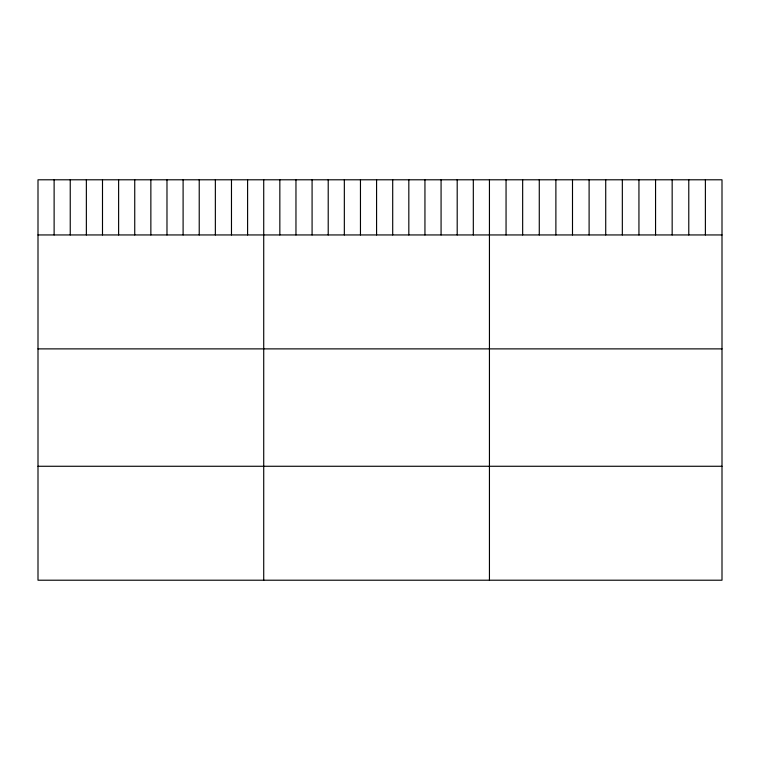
<?xml version="1.0" encoding="UTF-8"?>
<svg xmlns="http://www.w3.org/2000/svg" width="760" height="760" viewBox="0 0 760 760"><rect width="100%" height="100%" fill="white"/><g stroke="black" fill="none" stroke-linecap="round" stroke-linejoin="round"><path stroke-width="1.14" d="M722 234.945L722 580.212L38 580.212L38 179.787L722 179.787L722 234.945L38 234.945M38 348.878L722 348.878M38 466.269L722 466.269M705.385 179.787L705.385 234.945M688.778 179.787L688.778 234.945M672.163 179.787L672.163 234.945M655.557 179.787L655.557 234.945M638.942 179.787L638.942 234.945M622.336 179.787L622.336 234.945M605.72 179.787L605.72 234.945M589.105 179.787L589.105 234.945M572.498 179.787L572.498 234.945M555.883 179.787L555.883 234.945M539.277 179.787L539.277 234.945M522.661 179.787L522.661 234.945M506.056 179.787L506.056 234.945M489.44 179.787L489.44 580.212M473.318 179.787L473.318 234.945M457.197 179.787L457.197 234.945M441.075 179.787L441.075 234.945M424.945 179.787L424.945 234.945M408.823 179.787L408.823 234.945M392.702 179.787L392.702 234.945M376.58 179.787L376.58 234.945M360.459 179.787L360.459 234.945M344.337 179.787L344.337 234.945M328.216 179.787L328.216 234.945M312.084 179.787L312.084 234.945M295.963 179.787L295.963 234.945M279.841 179.787L279.841 234.945M263.72 179.787L263.72 580.212M247.598 179.787L247.598 234.945M231.477 179.787L231.477 234.945M215.355 179.787L215.355 234.945M199.225 179.787L199.225 234.945M183.103 179.787L183.103 234.945M166.982 179.787L166.982 234.945M150.86 179.787L150.86 234.945M134.739 179.787L134.739 234.945M118.617 179.787L118.617 234.945M102.495 179.787L102.495 234.945M86.364 179.787L86.364 234.945M70.243 179.787L70.243 234.945M54.121 179.787L54.121 234.945"/></g></svg>
